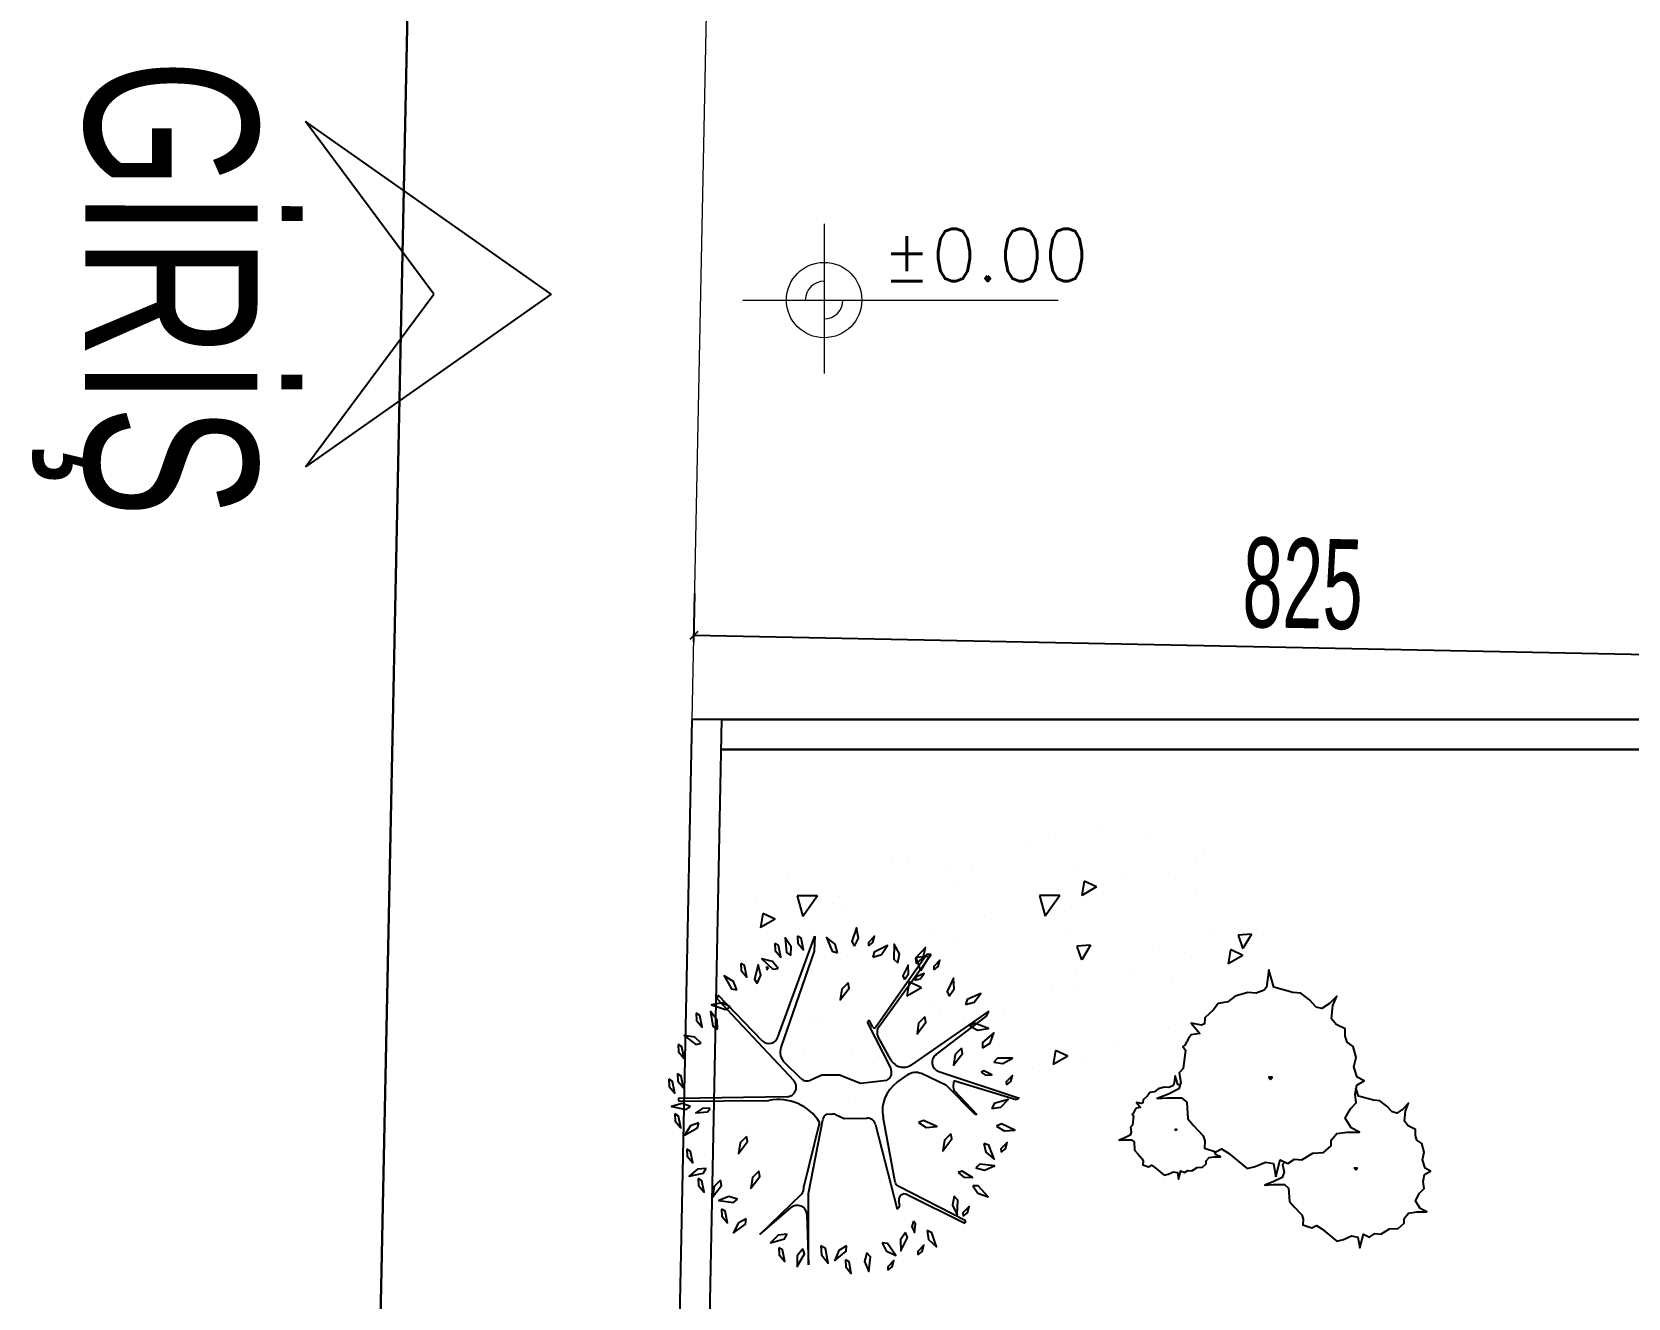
# Model space of a CAD drawing. Header units: inches. Extents: x -7543 to -822, y 102837 to 190349.
# Drawn here: x -837.403 to -837.3497, y 102837.1257 to 102837.1681 of the extents above; entities that cross this region are included whole.
import ezdxf
from ezdxf.enums import TextEntityAlignment as Align

# ---------------------------------------------------------------- set-up
doc = ezdxf.new("R2010")
doc.units = ezdxf.units.IN
doc.header["$MEASUREMENT"] = 0
doc.layers.get('0').update_dxf_attribs({"lineweight": 25})
for name, color, linetype, lineweight in [('ARSA', 7, 'Continuous', 30), ('BİTKİ', 96, 'Continuous', 25), ('ICOL', 55, 'Continuous', 25), ('SIVA', 150, 'Continuous', 15), ('YAZI', 7, 'Continuous', 25)]:
    doc.layers.add(name, color=color, linetype=linetype, lineweight=lineweight)
doc.layers.add('BALKON', color=7, linetype='Continuous', lineweight=20, true_color=0xffaaa9)
doc.styles.add('İSİM', font='arial.ttf', dxfattribs={"width": 0.7, "height": 50})
doc.styles.add('OLCU', font='tromand.shx', dxfattribs={"width": 0.6, "height": 12})
doc.styles.add('ÖLÇÜ', font='simplex.shx')

msp = doc.modelspace()

# ---------------------------------------------------------------- linework, layer by layer
at = {"color": 0, "linetype": 'ByBlock', "lineweight": -2}
msp.add_line((-837.3807707987677, 102837.1480347924), (-837.3810462691495, 102837.147770376), dxfattribs=at)
for p, q in [((-837.3834437101627, 102837.0240814308), (-837.3809661714229, 102837.1450874989)), ((-837.3824230230462, 102837.0250815791), (-837.3799659618422, 102837.1450874989)), ((-837.3799659618422, 102837.1450874989), (-837.3809661714229, 102837.1450874989))]:
    msp.add_line(p, q)
for points in [[(-837.3614575943913, 102837.1298050333), (-837.3613049943913, 102837.1303673833), (-837.3610570443913, 102837.1302451333), (-837.3608281443912, 102837.1303918333), (-837.3605801943913, 102837.1303673833), (-837.3602178443913, 102837.1305874333), (-837.3598554443913, 102837.1306118833), (-837.3596074943913, 102837.1308319833), (-837.3596074943913, 102837.1310275833), (-837.3594167943913, 102837.1312476333), (-837.3590734943913, 102837.1312965333), (-837.3586538943913, 102837.1312965333), (-837.3589399443913, 102837.1314432833), (-837.3591306943913, 102837.1317611333), (-837.3589590443913, 102837.1320789833), (-837.3587682943913, 102837.1322746333), (-837.3588064443913, 102837.1325680333), (-837.3587492443913, 102837.1328614333), (-837.3585012943913, 102837.1330081333), (-837.3587301443913, 102837.1331304333), (-837.3588445943913, 102837.1334727333), (-837.3587682943913, 102837.1337905833), (-837.3588636943913, 102837.1341573833), (-837.3590734943913, 102837.1343040833), (-837.3591306943913, 102837.1344996833), (-837.3591306943913, 102837.1347441833), (-837.3594358443913, 102837.1348909333), (-837.3595884443913, 102837.1350865333), (-837.3595502943913, 102837.1355266333), (-837.3594167943913, 102837.1358445333), (-837.3596647443912, 102837.1355999833), (-837.3599126943913, 102837.1354288333), (-837.3601033943913, 102837.1354777333), (-837.3603322943914, 102837.1357222833), (-837.3606183443912, 102837.1359423333), (-837.3608853943913, 102837.1359667833), (-837.3615147943913, 102837.1361379333), (-837.3616864443914, 102837.1367247833), (-837.3617627443913, 102837.1361379333), (-837.3618390443913, 102837.1360401333), (-837.3621060443913, 102837.1359423333), (-837.3623921443913, 102837.1359667833), (-837.3628117443913, 102837.1358445333), (-837.3630596943913, 102837.1356488833), (-837.3633838943913, 102837.1355999833), (-837.3635364943913, 102837.1353799333), (-837.3638225943913, 102837.1351109833), (-837.3638416443913, 102837.1349153833), (-837.3639370443913, 102837.1348664833), (-837.3642803443913, 102837.1349398333), (-837.3639942443913, 102837.1345974833), (-837.3642803443913, 102837.1345485833), (-837.3643756943914, 102837.1344263333), (-837.3644901443913, 102837.1342062833), (-837.3645664443914, 102837.1341573833), (-837.3644710443913, 102837.1340351333), (-837.3645473443913, 102837.1334238333), (-837.3646808443913, 102837.1332771333), (-837.3646236443913, 102837.1329592333), (-837.3646999443913, 102837.1327391833), (-837.3650432443912, 102837.1325680333), (-837.3654246943913, 102837.1324213333), (-837.3650813943913, 102837.1324457833), (-837.3646045943913, 102837.1324457833), (-837.3644329443913, 102837.1322990833), (-837.3643947943913, 102837.1317366833), (-837.3642040443913, 102837.1315166333), (-837.3638797943913, 102837.1311742833), (-837.3638225943913, 102837.1310031333), (-837.3638416443913, 102837.1307586333), (-837.3634601943913, 102837.1306363333), (-837.3632694943913, 102837.1307341833), (-837.3630405943914, 102837.1305874333), (-837.3624111943913, 102837.1300739833), (-837.3621441943912, 102837.1301473333), (-837.3618008943913, 102837.1302940333), (-837.3615338443913, 102837.1302451333)], [(-837.3616292443912, 102837.1330570333), (-837.3615719943913, 102837.1331304333), (-837.3616864443914, 102837.1331304333)], [(-837.3647904443912, 102837.1313470833), (-837.3647618443913, 102837.1313837833), (-837.3648190443913, 102837.1313837833)], [(-837.3587836943913, 102837.1300330833), (-837.3587379443914, 102837.1300917333), (-837.3588294943913, 102837.1300917333)]]:
    msp.add_lwpolyline(points, close=True)
for points in [[(-837.3646588443913, 102837.1328673333), (-837.3647332443913, 102837.1328875333), (-837.3648190443913, 102837.1331809833), (-837.3648571943913, 102837.1328875333), (-837.3648953443912, 102837.1328386333), (-837.3650288443913, 102837.1327897333), (-837.3651718943913, 102837.1328019833), (-837.3653816943913, 102837.1327408333), (-837.3655056943912, 102837.1326430333), (-837.3656677943914, 102837.1326185833), (-837.3657440943913, 102837.1325085333), (-837.3658871443913, 102837.1323740833), (-837.3658966943913, 102837.1322762333), (-837.3659443443913, 102837.1322517833), (-837.3661159943913, 102837.1322884833), (-837.3659729443913, 102837.1321173333), (-837.3661159943913, 102837.1320928833), (-837.3661636943913, 102837.1320317333), (-837.3662208943913, 102837.1319217333), (-837.3662590443913, 102837.1318972833), (-837.3662113943913, 102837.1318361333), (-837.3662494943912, 102837.1315304833), (-837.3663162443913, 102837.1314571333), (-837.3662876443913, 102837.1312981833), (-837.3663257943913, 102837.1311881833), (-837.3664974443913, 102837.1311025833), (-837.3666881943913, 102837.1310292333), (-837.3665165443913, 102837.1310414833), (-837.3662781443913, 102837.1310414833), (-837.3661922943913, 102837.1309681333), (-837.3661732443913, 102837.1306868833), (-837.3660778443913, 102837.1305768833), (-837.3659157443913, 102837.1304057333), (-837.3658871443913, 102837.1303201333), (-837.3658966943913, 102837.1301978833), (-837.3657059443913, 102837.1301367833), (-837.3656105943912, 102837.1301856833), (-837.3654961443913, 102837.1301123333), (-837.3651814443913, 102837.1298555833), (-837.3650479443913, 102837.1298922333), (-837.3648762943913, 102837.1299655833), (-837.3647427443913, 102837.1299411333), (-837.3647046443913, 102837.1297210833), (-837.3646283443913, 102837.1300022833), (-837.3645043443913, 102837.1299411333), (-837.3643899443913, 102837.1300144833), (-837.3642659443913, 102837.1300022833), (-837.3640847443913, 102837.1301123333), (-837.3639035943913, 102837.1301245333), (-837.3637795943913, 102837.1302345833), (-837.3637795943913, 102837.1303323833), (-837.3636842443913, 102837.1304423833), (-837.3635125943913, 102837.1304668333), (-837.3633027943913, 102837.1304668333), (-837.3634457943913, 102837.1305401833), (-837.3635184943913, 102837.1306613833)], [(-837.3611367943913, 102837.1303060833), (-837.3612250443913, 102837.1302091333), (-837.3611792443912, 102837.1299548333), (-837.3612402943913, 102837.1297787833), (-837.3615149443913, 102837.1296418333), (-837.3618200943913, 102837.1295244833), (-837.3615454443913, 102837.1295440333), (-837.3611639943913, 102837.1295440333), (-837.3610266943913, 102837.1294266833), (-837.3609961443913, 102837.1289767833), (-837.3608435943913, 102837.1288007333), (-837.3605841943913, 102837.1285268833), (-837.3605383943913, 102837.1283899333), (-837.3605536443913, 102837.1281943333), (-837.3602484943913, 102837.1280965333), (-837.3600958943913, 102837.1281747833), (-837.3599128443913, 102837.1280573833), (-837.3594092943913, 102837.1276466333), (-837.3591956943912, 102837.1277052833), (-837.3589210443913, 102837.1278226833), (-837.3587074443913, 102837.1277835333), (-837.3586463943913, 102837.1274314333), (-837.3585243443913, 102837.1278813333), (-837.3583259943913, 102837.1277835333), (-837.3581428443913, 102837.1279009333), (-837.3579444943913, 102837.1278813333), (-837.3576545943913, 102837.1280573833), (-837.3573646943913, 102837.1280769833), (-837.3571663443913, 102837.1282530333), (-837.3571663443913, 102837.1284094833), (-837.3570137443912, 102837.1285855333), (-837.3567390943913, 102837.1286246833), (-837.3564034443913, 102837.1286246833), (-837.3566322943913, 102837.1287420333), (-837.3567848943912, 102837.1289963333), (-837.3566475443913, 102837.1292506333), (-837.3564949943913, 102837.1294071333), (-837.3565254943912, 102837.1296418333), (-837.3564797443913, 102837.1298765833), (-837.3562813443913, 102837.1299939333), (-837.3564644943913, 102837.1300917333), (-837.3565559943913, 102837.1303655833), (-837.3564949943913, 102837.1306198833), (-837.3565712943913, 102837.1309133333), (-837.3567390943913, 102837.1310306833), (-837.3567848943912, 102837.1311871833), (-837.3567848943912, 102837.1313827833), (-837.3570290443913, 102837.1315001333), (-837.3571510943913, 102837.1316566333), (-837.3571205943913, 102837.1320087333), (-837.3570137443912, 102837.1322630333), (-837.3572120943913, 102837.1320674333), (-837.3574104943913, 102837.1319304833), (-837.3575630443913, 102837.1319696333), (-837.3577461443913, 102837.1321652333), (-837.3579750443913, 102837.1323412833), (-837.3581886443912, 102837.1323608333), (-837.3586921443913, 102837.1324977833), (-837.3587737443913, 102837.1327767333)]]:
    msp.add_lwpolyline(points)
at = {"layer": 'ARSA', "color": 40}
for p, q in [((-837.3934416147958, 102837.0242861329), (-837.3870288099231, 102837.3374954848)), ((-837.3456213222225, 102837.1450874989), (-837.3799659618422, 102837.1450874989)), ((-837.347742642566, 102837.1440874989), (-837.3799864363422, 102837.1440874989))]:
    msp.add_line(p, q, dxfattribs=at)
at = {"layer": 'BALKON'}
for p, q in [((-837.3765518539177, 102837.16166329), (-837.3765518539177, 102837.1566614818)), ((-837.379264504287, 102837.1591163253), (-837.3687321519105, 102837.1591163253))]:
    msp.add_line(p, q, dxfattribs=at)
msp.add_circle((-837.3765518539177, 102837.1591163253), 0.00126, dxfattribs=at)
for radius, start, end in [(0.0006300000000017464, 90, 180), (0.0006299999999959255, 270, 0)]:
    msp.add_arc((-837.3765518539177, 102837.1591163253), radius, start, end, dxfattribs=at)
at = {"layer": 'BİTKİ'}
for p, q in [((-837.3673805947094, 102837.1415728253), (-837.3673805947094, 102837.1415728253)), ((-837.3688195679139, 102837.141148379), (-837.3688195679139, 102837.141148379)), ((-837.3658112005629, 102837.1412536671), (-837.3658112005629, 102837.1412536671)), ((-837.3697925559519, 102837.1407989315), (-837.3697925559519, 102837.1407989315)), ((-837.3640925585933, 102837.1405040707), (-837.3640925585933, 102837.1405040707)), ((-837.3638640726401, 102837.1407166911), (-837.3638640726401, 102837.1407166911)), ((-837.374268975423, 102837.1404366167), (-837.374268975423, 102837.1404366167)), ((-837.3737739113408, 102837.1403441958), (-837.3737739113408, 102837.1403441958)), ((-837.3724873190281, 102837.1400856729), (-837.3724873190281, 102837.1400856729)), ((-837.3715847999509, 102837.1401518016), (-837.3715847999509, 102837.1401518016)), ((-837.3680739139821, 102837.1400493351), (-837.3680739139821, 102837.1400493351)), ((-837.3777552667298, 102837.1398894601), (-837.3777552667298, 102837.1398894601)), ((-837.3720552693711, 102837.1395945994), (-837.3720552693711, 102837.1395945994)), ((-837.3678609419362, 102837.1396807101), (-837.367940775576, 102837.1392093718)), ((-837.3674522917477, 102837.1394929312), (-837.3679397484348, 102837.1392122316)), ((-837.3674522911115, 102837.1394929321), (-837.3678599145244, 102837.1396835709)), ((-837.3666120086118, 102837.1399060908), (-837.3666120086118, 102837.1399060908)), ((-837.3647998518837, 102837.1397875773), (-837.3647998518837, 102837.1397875773)), ((-837.3641433725943, 102837.1394248919), (-837.3641433725943, 102837.1394248919)), ((-837.3788512665592, 102837.1390849089), (-837.3788512665592, 102837.1390849089)), ((-837.3774543624198, 102837.1391917439), (-837.3772618772418, 102837.1385009841)), ((-837.3767781823715, 102837.1391953188), (-837.3774531809039, 102837.1391939113)), ((-837.3767781825013, 102837.1391953178), (-837.3772606953164, 102837.1385031506)), ((-837.3762481085704, 102837.1389251462), (-837.3762481085704, 102837.1389251462)), ((-837.37603662476, 102837.1391398637), (-837.37603662476, 102837.1391398637)), ((-837.3693543803572, 102837.1392086295), (-837.3691618951792, 102837.1385178697)), ((-837.3686781999822, 102837.1392122095), (-837.3693531985147, 102837.1392108019)), ((-837.3686782001121, 102837.1392122084), (-837.3691607129272, 102837.1385200412)), ((-837.3786019038824, 102837.1385999897), (-837.3786817375221, 102837.1381286515)), ((-837.3781932529487, 102837.1384122024), (-837.3786807096359, 102837.1381315029)), ((-837.3781932523156, 102837.1384122033), (-837.3786008757286, 102837.1386028421)), ((-837.3757890051926, 102837.1387307778), (-837.3757890051926, 102837.1387307778)), ((-837.371194299748, 102837.1385543829), (-837.371194299748, 102837.1385543829)), ((-837.3685218754143, 102837.1386678092), (-837.3685218754143, 102837.1386678092)), ((-837.3730106710383, 102837.1380185803), (-837.3730106710383, 102837.1380185803)), ((-837.368347577836, 102837.1380038682), (-837.368347577836, 102837.1380038682)), ((-837.363537332937, 102837.1380238569), (-837.363537332937, 102837.1380238569)), ((-837.3627151292678, 102837.1378776218), (-837.3625564440198, 102837.137426676)), ((-837.3622651736733, 102837.1379113772), (-837.362714112669, 102837.1378804939)), ((-837.3622651730653, 102837.1379113762), (-837.362555426456, 102837.1374295471)), ((-837.362112296943, 102837.1380772503), (-837.362112296943, 102837.1380772503)), ((-837.3721896265286, 102837.137605103), (-837.3721896265286, 102837.137605103)), ((-837.3681023974677, 102837.1375070265), (-837.3679437122197, 102837.1370560807)), ((-837.3676524416222, 102837.1375407776), (-837.368101380618, 102837.1375098943)), ((-837.3676524410142, 102837.1375407766), (-837.367942694405, 102837.1370589476)), ((-837.3653537042271, 102837.1374880543), (-837.3653537042271, 102837.1374880543)), ((-837.3645021593843, 102837.1373070074), (-837.3645021593843, 102837.1373070074)), ((-837.3629694628154, 102837.1373930406), (-837.3630492964551, 102837.1369217023)), ((-837.3625608101553, 102837.1372052665), (-837.3629684335683, 102837.1373959053)), ((-837.37842697752, 102837.1367995785), (-837.3784958976037, 102837.1367948373)), ((-837.3784269769121, 102837.1367995775), (-837.37848222348, 102837.1367078666)), ((-837.3757586070101, 102837.13720798), (-837.3757586070101, 102837.13720798)), ((-837.3734896656675, 102837.1371364312), (-837.3733309804195, 102837.1366854853)), ((-837.3730397095711, 102837.137170178), (-837.3734886485669, 102837.1371392947)), ((-837.3730397089632, 102837.137170177), (-837.3733299623539, 102837.136688348)), ((-837.3625608107922, 102837.1372052655), (-837.3630482674794, 102837.136924566)), ((-837.3759504160709, 102837.1364445763), (-837.3759504160709, 102837.1364445763)), ((-837.3737104247615, 102837.1363123202), (-837.3737902584012, 102837.135840982)), ((-837.3733017713595, 102837.1361245377), (-837.3737093947725, 102837.1363151765)), ((-837.3725517830776, 102837.1365828444), (-837.3725517830776, 102837.1365828444)), ((-837.3681016401989, 102837.136677454), (-837.3681016401989, 102837.136677454)), ((-837.3663165021846, 102837.1366562265), (-837.3663165021846, 102837.1366562265)), ((-837.3649400916164, 102837.1364912702), (-837.3649400916164, 102837.1364912702)), ((-837.3733017719933, 102837.1361245368), (-837.3737892286804, 102837.1358438372)), ((-837.3689214470053, 102837.1360365346), (-837.3689214470053, 102837.1360365346)), ((-837.3682241829149, 102837.1361872393), (-837.3682241829149, 102837.1361872393)), ((-837.3767559883192, 102837.1351618206), (-837.3767559883192, 102837.1351618206)), ((-837.3729028023943, 102837.1355817989), (-837.3729028023943, 102837.1355817989)), ((-837.3726839313351, 102837.1353257461), (-837.3726839313351, 102837.1353257461)), ((-837.3705207074262, 102837.1352352028), (-837.3705207074262, 102837.1352352028)), ((-837.3768841577833, 102837.1351270633), (-837.3768841577833, 102837.1351270633)), ((-837.3745003026254, 102837.1347899435), (-837.3745003026254, 102837.1347899435)), ((-837.3718919340291, 102837.1351245332), (-837.3718919340291, 102837.1351245332)), ((-837.3650269645241, 102837.1347952201), (-837.3650269645241, 102837.1347952201)), ((-837.3642044668848, 102837.1348264376), (-837.3642044668848, 102837.1348264376)), ((-837.3668433358143, 102837.1342594176), (-837.3668433358143, 102837.1342594176)), ((-837.3772482385972, 102837.1339793432), (-837.3772482385972, 102837.1339793432)), ((-837.3756527235714, 102837.1339640065), (-837.3756527235714, 102837.1339640065)), ((-837.3747249126678, 102837.133814179), (-837.3747249126678, 102837.133814179)), ((-837.3688189456407, 102837.1340246508), (-837.3688987792804, 102837.1335533125)), ((-837.3684102910379, 102837.1338368711), (-837.368897747725, 102837.1335561716)), ((-837.3684102904033, 102837.1338368721), (-837.3688179138163, 102837.1340275109)), ((-837.3679264904154, 102837.1337066695), (-837.3679264904154, 102837.1337066695)), ((-837.369591271786, 102837.1334488172), (-837.369591271786, 102837.1334488172)), ((-837.3755033502266, 102837.1323335868), (-837.3755033502266, 102837.1323335868))]:
    msp.add_line(p, q, dxfattribs=at)
at = {"layer": 'BİTKİ', "color": 11}
for p, q in [((-837.3780951905037, 102837.1344692723), (-837.3768612291942, 102837.137847616)), ((-837.3768612291942, 102837.137847616), (-837.3768803505864, 102837.1373506523)), ((-837.3768803505864, 102837.1373506523), (-837.3779939060465, 102837.134119578)), ((-837.373113431685, 102837.1372359682), (-837.3748263765614, 102837.134799943)), ((-837.3747289008269, 102837.13481227), (-837.3729795819401, 102837.1372359682)), ((-837.3729795819401, 102837.1372359682), (-837.373113431685, 102837.1372359682)), ((-837.3800901223336, 102837.1358761231), (-837.3801346639058, 102837.1357648123)), ((-837.3801346639058, 102837.1357648123), (-837.377570076778, 102837.1330178993)), ((-837.3786202280083, 102837.1343498002), (-837.3800901223336, 102837.1358761231)), ((-837.3710510838837, 102837.1353346352), (-837.3736361618139, 102837.1335454737)), ((-837.3728082334881, 102837.1338904801), (-837.3711212711293, 102837.1351756512)), ((-837.3711212711293, 102837.1351756512), (-837.3710510838837, 102837.1353346352)), ((-837.3750506126113, 102837.1350364581), (-837.3751174255822, 102837.1349696718)), ((-837.3751174255822, 102837.1349696718), (-837.3743267760437, 102837.1334275406)), ((-837.3749243681352, 102837.134807012), (-837.3750506126113, 102837.1350364581)), ((-837.3743225295029, 102837.1337131857), (-837.3747438249238, 102837.1344788793)), ((-837.377332165717, 102837.1330908108), (-837.3778752798877, 102837.1336216663)), ((-837.3766317724885, 102837.1332029163), (-837.3769970663417, 102837.1330333814)), ((-837.3760390084022, 102837.1332029163), (-837.3766317724885, 102837.1332029163)), ((-837.3753315159631, 102837.1329162064), (-837.3760390084022, 102837.1332029163)), ((-837.3744511611171, 102837.1330262082), (-837.3753315159631, 102837.1329162064)), ((-837.374428513943, 102837.1330411161), (-837.3744511611171, 102837.1330262082)), ((-837.3741199785356, 102837.1329510582), (-837.3737725880902, 102837.133199846)), ((-837.3724633034224, 102837.1328588647), (-837.3733025308494, 102837.1332499138)), ((-837.3727228255226, 102837.1333259414), (-837.3700344341837, 102837.1324286875)), ((-837.3715072328854, 102837.1318840512), (-837.3724633034224, 102837.1328588647)), ((-837.3722147253245, 102837.1330117765), (-837.3722396427925, 102837.1328374217)), ((-837.3701300411444, 102837.1323713454), (-837.3722147253245, 102837.1330117765)), ((-837.3721886882444, 102837.1326753361), (-837.371449868709, 102837.1318840512)), ((-837.3777928810425, 102837.1324770643), (-837.3814360474623, 102837.1324223355)), ((-837.3814360474623, 102837.1324223355), (-837.3814137772888, 102837.1323332865)), ((-837.3814137772888, 102837.1323332865), (-837.3783974048828, 102837.1323507167)), ((-837.3700344341837, 102837.1324286875), (-837.3701300411444, 102837.1323713454)), ((-837.3767032540662, 102837.131620525), (-837.3772280834985, 102837.1294836589)), ((-837.3770715649728, 102837.1292463203), (-837.3765942158567, 102837.1317044331)), ((-837.3763229285584, 102837.1318864387), (-837.3764678783737, 102837.1318926261)), ((-837.3761701839991, 102837.1318813472), (-837.3758860372651, 102837.1317502531)), ((-837.3758860372651, 102837.1317502531), (-837.3751261471151, 102837.1317645851)), ((-837.3748304524041, 102837.1315388705), (-837.3741152359202, 102837.1287139906)), ((-837.3741757881428, 102837.1296247665), (-837.374582816308, 102837.1317994182)), ((-837.371449868709, 102837.1318840512), (-837.3715072328854, 102837.1318840512)), ((-837.3718131751596, 102837.1283288491), (-837.3740721054514, 102837.1294858678)), ((-837.3773218042179, 102837.1292094157), (-837.3786968856294, 102837.1278701131)), ((-837.3786968856294, 102837.1278701131), (-837.3776559424218, 102837.1287693442)), ((-837.3770715649728, 102837.1268570715), (-837.3770715649728, 102837.1292463203)), ((-837.3741152359202, 102837.1287139906), (-837.3740261527757, 102837.1288253014)), ((-837.3740261527757, 102837.1288253014), (-837.3740577557567, 102837.1289941484)), ((-837.3737770460316, 102837.1292066069), (-837.3718514179438, 102837.1282523931)), ((-837.3771262276788, 102837.1285372888), (-837.3770715649728, 102837.1268570715)), ((-837.3718514179438, 102837.1282523931), (-837.3718131751596, 102837.1283288491))]:
    msp.add_line(p, q, dxfattribs=at)
at = {"layer": 'BİTKİ', "color": 3}
for points in [[(-837.3774403974827, 102837.1378495249), (-837.377431148092, 102837.1376107423), (-837.3772470611136, 102837.1373867578), (-837.3773178969225, 102837.1377745935)], [(-837.3755405725492, 102837.1375075635), (-837.3754069473953, 102837.1377747099), (-837.3754737597397, 102837.1381309055), (-837.3756296556752, 102837.1376633988)], [(-837.3750641010481, 102837.1375250625), (-837.3749233236003, 102837.1376359766), (-837.3748686266658, 102837.1378464294), (-837.3750726670035, 102837.1376324216)], [(-837.3781976068433, 102837.1376046404), (-837.3781883574527, 102837.1373658578), (-837.3780042704743, 102837.1371418733), (-837.3780751062831, 102837.137529709)], [(-837.3776620888448, 102837.1371966263), (-837.3776486744387, 102837.1374950269), (-837.3778545883539, 102837.1377932528), (-837.377806854272, 102837.1373027556)], [(-837.3761098512955, 102837.1372881864), (-837.3761857682418, 102837.1375770801), (-837.3764710420821, 102837.137800593), (-837.3762796253411, 102837.1373464722)], [(-837.3749197201693, 102837.1371394778), (-837.3746377488343, 102837.1372380429), (-837.374437538349, 102837.1375401272), (-837.3748750674331, 102837.1373133358)], [(-837.3740852921087, 102837.136959856), (-837.3740371420719, 102837.1372546516), (-837.3742068417952, 102837.1375748722), (-837.374216681465, 102837.137082156)], [(-837.3734760014186, 102837.1369287203), (-837.3732452705199, 102837.1371184205), (-837.3731614288322, 102837.1374709964), (-837.3734939989615, 102837.1371073164)], [(-837.3793334208843, 102837.1369367741), (-837.3793241714936, 102837.1366979915), (-837.3791400845153, 102837.136474007), (-837.3792109203241, 102837.1368618428)], [(-837.3787847486017, 102837.1362647584), (-837.378669321056, 102837.1365402569), (-837.378759846514, 102837.1368911762), (-837.3788840717298, 102837.1364142756)], [(-837.3780929221801, 102837.1367646689), (-837.3782797793799, 102837.1369977081), (-837.3786313008987, 102837.137085866), (-837.3782717254405, 102837.1367488622)], [(-837.3738627979759, 102837.1363927975), (-837.3737299280288, 102837.1365914133), (-837.3737472027217, 102837.1368808242), (-837.3739178594794, 102837.1365254222)], [(-837.3728815565571, 102837.1367236228), (-837.3727407791093, 102837.136834537), (-837.3726860821748, 102837.1370449897), (-837.3728901225123, 102837.136830982)], [(-837.3794737208644, 102837.1360496726), (-837.3795828366788, 102837.1363277313), (-837.3798922477781, 102837.1365164214), (-837.3796491373352, 102837.1360877451)], [(-837.3757491366534, 102837.1362829462), (-837.375961367388, 102837.1360727534), (-837.376012298341, 102837.1357139426), (-837.3757147265745, 102837.1361067747)], [(-837.3735154128708, 102837.1363805657), (-837.3733416934122, 102837.1364246315), (-837.3732061264362, 102837.1365946424), (-837.3734795713574, 102837.1364821273)], [(-837.3723693092958, 102837.1358364487), (-837.3722054178547, 102837.1360861736), (-837.3722302008371, 102837.1364477327), (-837.3724395955493, 102837.1360016162)], [(-837.3718253585572, 102837.1355601841), (-837.3715374173823, 102837.1356396371), (-837.3713174186521, 102837.1359276297), (-837.3717691585787, 102837.1357306599)], [(-837.3808255683591, 102837.1352671086), (-837.3808163189685, 102837.135028326), (-837.3806322319901, 102837.1348043415), (-837.3807030677989, 102837.1351921773)], [(-837.3801202967978, 102837.1347417421), (-837.3801269037936, 102837.1350403711), (-837.3803523346404, 102837.1353241317), (-837.3802718470855, 102837.1348379344)], [(-837.3796916137912, 102837.1354798241), (-837.379957101937, 102837.1356167144), (-837.3803140898701, 102837.135554274), (-837.379848529558, 102837.1353926582)], [(-837.3731827693443, 102837.1351494103), (-837.3733950000789, 102837.1349392174), (-837.3734459310318, 102837.1345804066), (-837.3731483592653, 102837.1349732387)], [(-837.3716834681609, 102837.1348525035), (-837.371421544406, 102837.1347089108), (-837.3710630850212, 102837.1347622593), (-837.3715243880081, 102837.1349356537)], [(-837.3814268813194, 102837.1342207848), (-837.3814176319288, 102837.1339820022), (-837.3812335449504, 102837.1337580177), (-837.3813043807592, 102837.1341458534)], [(-837.3806622209737, 102837.1342650211), (-837.3808749998929, 102837.134474659), (-837.3812344081864, 102837.1345211872), (-837.3808379573867, 102837.1342284538)], [(-837.3719592685477, 102837.134105364), (-837.3721714992822, 102837.1338951712), (-837.3722224302352, 102837.1335363603), (-837.3719248584687, 102837.1339291925)], [(-837.3712586118743, 102837.1341122121), (-837.3710073173479, 102837.1342736864), (-837.3708828983865, 102837.1346140673), (-837.3712556418932, 102837.1342916881)], [(-837.3708740551117, 102837.1336385871), (-837.3705786913056, 102837.1335940548), (-837.3702605753118, 102837.1337676676), (-837.3707533750983, 102837.1337714659)], [(-837.3817386736553, 102837.1330631499), (-837.3817294242646, 102837.1328243673), (-837.3815453372863, 102837.1326003828), (-837.381616173095, 102837.1329882185)], [(-837.3814491525659, 102837.1332412475), (-837.3814399031752, 102837.1330024649), (-837.3812558161969, 102837.1327784804), (-837.3813266520057, 102837.1331663162)], [(-837.3713077847808, 102837.1333010885), (-837.3711587965048, 102837.1332014755), (-837.370941741775, 102837.1332144891), (-837.3712083271812, 102837.133342411)], [(-837.3704540330046, 102837.1328722605), (-837.3703132555569, 102837.1329831747), (-837.3702585586225, 102837.1331936274), (-837.37046259896, 102837.1329796197)], [(-837.3810220867065, 102837.1321512543), (-837.3813017373225, 102837.1322562231), (-837.381648997851, 102837.1321525442), (-837.3811677566395, 102837.13204637)], [(-837.3803645656272, 102837.1320842401), (-837.3806030069261, 102837.132100001), (-837.3808450067701, 102837.1319403352), (-837.3804518912722, 102837.1319702431)], [(-837.3709452495187, 102837.1320852822), (-837.3706500030137, 102837.1321305856), (-837.3703978952774, 102837.1323909333), (-837.3708695368398, 102837.1322480337)], [(-837.3815382356919, 102837.131905515), (-837.3815289863012, 102837.1316667324), (-837.3813448993228, 102837.1314427479), (-837.3814157351317, 102837.1318305836)], [(-837.3807444056126, 102837.1316080253), (-837.3810237811542, 102837.1315023266), (-837.3812162504182, 102837.1311952521), (-837.3807846258513, 102837.1314330888)], [(-837.3733984902483, 102837.1316136256), (-837.3731467748963, 102837.131452808), (-837.3727855467844, 102837.1314820218), (-837.3732341968708, 102837.1316859315)], [(-837.37078658009, 102837.1314961909), (-837.370534864738, 102837.1313353733), (-837.370173636626, 102837.1313645871), (-837.3706222867124, 102837.1315684968)], [(-837.3791510658339, 102837.1311522048), (-837.3793632965684, 102837.130942012), (-837.3794142275214, 102837.1305832012), (-837.379116655755, 102837.1309760333)], [(-837.3723173666253, 102837.1312416945), (-837.3725295973599, 102837.1310315017), (-837.3725805283129, 102837.1306726909), (-837.3722829565464, 102837.131065523)], [(-837.3712175460562, 102837.130917215), (-837.3711489949892, 102837.1306264855), (-837.3708694931835, 102837.1303957954), (-837.371049307994, 102837.1308546338)], [(-837.3706321997216, 102837.1306237775), (-837.3704914222737, 102837.1307346917), (-837.3704367253393, 102837.1309451445), (-837.3706407656769, 102837.1307311367)], [(-837.38113736023, 102837.1307256177), (-837.3811281108394, 102837.1304868352), (-837.380944023861, 102837.1302628507), (-837.3810148596698, 102837.1306506864)], [(-837.3804910940084, 102837.1300738617), (-837.380789262189, 102837.1300560113), (-837.3810643304525, 102837.1298200523), (-837.3805815098065, 102837.1299187958)], [(-837.3787332851308, 102837.1299888393), (-837.3789455158652, 102837.1297786465), (-837.3789964468183, 102837.1294198357), (-837.3786988750518, 102837.1298126678)], [(-837.3720706144745, 102837.1299441321), (-837.3718869754076, 102837.129791229), (-837.3715973442349, 102837.1297781574), (-837.3719329607692, 102837.1299850289)], [(-837.3714834054273, 102837.1301061336), (-837.3711952577464, 102837.1300274328), (-837.370859052953, 102837.1301627308), (-837.3713480414606, 102837.1302240194)], [(-837.3807587555497, 102837.1297460804), (-837.3807495061591, 102837.1295072979), (-837.3805654191807, 102837.1292833134), (-837.3806362549894, 102837.1296711491)], [(-837.3800164685529, 102837.1296905404), (-837.3802286992873, 102837.1294803476), (-837.3802796302404, 102837.1291215367), (-837.3799820584738, 102837.1295143689)], [(-837.371578058718, 102837.1295034353), (-837.3714135156913, 102837.1292541393), (-837.3710716350832, 102837.1291339027), (-837.371398559794, 102837.1295026658)], [(-837.3794469811608, 102837.1290547587), (-837.3797330358437, 102837.1291407565), (-837.3800725702545, 102837.1290140459), (-837.3795852971258, 102837.1289403509)], [(-837.3722072564166, 102837.1291498041), (-837.3722628822495, 102837.1288563273), (-837.3721013747712, 102837.1285318977), (-837.372079017378, 102837.1290242048)], [(-837.3719016389166, 102837.1284866053), (-837.3717608614687, 102837.1285975195), (-837.3717061645343, 102837.1288079722), (-837.3719102048718, 102837.1285939645)], [(-837.3799792754075, 102837.1287220189), (-837.3799700260168, 102837.1284832364), (-837.3797859390386, 102837.1282592519), (-837.3798567748473, 102837.1286470876)], [(-837.3791610563409, 102837.1283920433), (-837.379426186099, 102837.1282544602), (-837.3795815002957, 102837.1279270206), (-837.3791805842911, 102837.1282136081)], [(-837.3735666472397, 102837.1283130944), (-837.3736153448691, 102837.128140616), (-837.3735358946032, 102837.1279382061), (-837.3734966131075, 102837.128231274)], [(-837.3777927052591, 102837.1278857254), (-837.3780890076695, 102837.1278479393), (-837.3783476499432, 102837.1275940824), (-837.3778725293275, 102837.1277249504)], [(-837.3738302725834, 102837.1279377454), (-837.3740004571043, 102837.127692266), (-837.3739848700637, 102837.1273301939), (-837.3737642062633, 102837.1277708452)], [(-837.3731116371506, 102837.1280048858), (-837.3730627174333, 102837.1277102169), (-837.3727992985923, 102837.1274613199), (-837.3729479696747, 102837.1279311741)], [(-837.3780639816894, 102837.1274308106), (-837.3780547322988, 102837.1271920281), (-837.3778706453204, 102837.1269680435), (-837.3779414811291, 102837.1273558793)], [(-837.3772619492995, 102837.1273966008), (-837.3774481972913, 102837.1271630744), (-837.3774569021857, 102837.1268007715), (-837.3772072128421, 102837.1272256494)], [(-837.3766594996101, 102837.1274928242), (-837.3766453059908, 102837.1271944596), (-837.3764127370189, 102837.1269165192), (-837.3765055538244, 102837.1274005141)], [(-837.3758059603168, 102837.1274906149), (-837.3760612770761, 102837.1273355786), (-837.376194305614, 102837.1269984694), (-837.375813490182, 102837.1273112723)], [(-837.3751221457447, 102837.1272596553), (-837.3751973080005, 102837.1269705644), (-837.375057898437, 102837.1266360436), (-837.3750026093103, 102837.1271257467)], [(-837.3746109181545, 102837.1275925981), (-837.3744765958161, 102837.1273258015), (-837.3741510849429, 102837.1271664846), (-837.3744327357894, 102837.127570884)], [(-837.3734160571729, 102837.127195397), (-837.373275279725, 102837.1273063112), (-837.3732205827906, 102837.1275167639), (-837.3734246231281, 102837.1273027562)], [(-837.3758368956354, 102837.1270300911), (-837.3758276462447, 102837.1267913086), (-837.3756435592663, 102837.1265673241), (-837.3757143950752, 102837.1269551598)], [(-837.3744182460599, 102837.1266833664), (-837.3742774686121, 102837.1267942806), (-837.3742227716778, 102837.1270047334), (-837.3744268120151, 102837.1267907256)]]:
    msp.add_lwpolyline(points, close=True, dxfattribs=at)
at = {"layer": 'BİTKİ', "color": 11}
for centre, radius, start, end in [((-837.3748730817154, 102837.1348352305), 5.853700617528331e-05, 208.8202085162789, 322.9275588984089), ((-837.3744630932097, 102837.1346333419), 0.0003204199886293979, 142.3062366668817, 208.8202085162789), ((-837.3783962576064, 102837.1345789426), 0.0003204199886293979, 225.6539639248233, 339.9847411052982), ((-837.3775400709158, 102837.133964616), 0.0004795618261410813, 161.1475310802957, 225.6539639248233), ((-837.3739023677832, 102837.1339443645), 0.0004795618261410813, 208.8202085162789, 303.7177750605911), ((-837.3726216696457, 102837.133629975), 0.0003204199886293979, 125.6087987072913, 251.5970571802098), ((-837.3771230246022, 102837.1333047814), 0.0002992046852925349, 225.6539639248233, 294.8962786197384), ((-837.3745930267062, 102837.1332910341), 0.0002992046852925349, 303.3555919431047, 27.14418039729358), ((-837.3734933642586, 102837.1328099568), 0.0004795618261410813, 66.55098490488656, 125.6087987072913), ((-837.3778025041225, 102837.1327973398), 0.0003204199886293979, 271.7210062109144, 43.49924745479489), ((-837.3734474115217, 102837.1320119312), 0.001155121550695049, 125.6087987072913, 190.6013529013418), ((-837.3720449000273, 102837.1328095906), 0.0001967214230402861, 171.866792422806, 223.0361699859783), ((-837.3780717894814, 102837.1307757578), 0.001608266364625631, 31.68613078826997, 101.6810608472912), ((-837.3763975453212, 102837.1317089073), 0.0001967214230402861, 110.9483457108549, 181.3032486034932), ((-837.3762525955059, 102837.13170272), 0.0001967214230402861, 65.2332680982228, 110.9483457108549), ((-837.3751205049323, 102837.1314654336), 0.0002992046852925349, 14.20785300677835, 91.08050590284707), ((-837.3775453694661, 102837.1294389534), 0.0003204199886293979, 314.2448171748968, 8.020166911664605), ((-837.3739824245567, 102837.1296609582), 0.0001967214230402861, 190.6013529013418, 242.8785837380379), ((-837.377446478235, 102837.12852687), 0.0003204199886293979, 1.863353006921923, 130.8224832032866), ((-837.3738643921706, 102837.1290303401), 0.0001967214230402861, 63.64002925719436, 190.6013529013418)]:
    msp.add_arc(centre, radius, start, end, dxfattribs=at)
at = {"layer": 'ICOL', "color": 53}
msp.add_line((-837.3808797748276, 102837.1493072159), (-837.3809128327026, 102837.1476926282), dxfattribs=at)
at = {"layer": 'ICOL'}
msp.add_line((-837.3396671773473, 102837.147058188), (-837.3809085339585, 102837.1479025842), dxfattribs=at)
at = {"layer": 'SIVA'}
msp.add_line((-837.3809661714229, 102837.1450874989), (-837.3804543089229, 102837.1700874989), dxfattribs=at)
at = {"layer": 'YAZI'}
for p, q in [((-837.3856796748594, 102837.1593122604), (-837.3938885587239, 102837.1650875459)), ((-837.3895930642096, 102837.1593122604), (-837.3938885587239, 102837.1650875459)), ((-837.3856796748594, 102837.1593122604), (-837.3938885587239, 102837.153536975)), ((-837.3938885587239, 102837.153536975), (-837.3895930642096, 102837.1593122604))]:
    msp.add_line(p, q, dxfattribs=at)
msp.add_solid([(-837.3895930642096, 102837.1593122604), (-837.3856796748594, 102837.1593122604), (-837.3938885587239, 102837.153536975), (-837.3895930642096, 102837.1593122604)], dxfattribs=at)

# ---------------------------------------------------------------- texts
at = {"layer": 'BALKON', "style": 'ÖLÇÜ'}
msp.add_attdef('%%P0.00', text='%%p0.00', height=0.00175, dxfattribs=at).set_placement((-837.3711605776807, 102837.1597484882), align=Align.CENTER)
at = {"layer": 'ICOL', "style": 'OLCU', "width": 0.6}
msp.add_text('825', height=0.003, rotation=358.8270615355185, dxfattribs=at).set_placement((-837.362588146101, 102837.1481876217))
at = {"layer": 'YAZI', "style": 'İSİM', "width": 0.7}
msp.add_text('GİRİŞ', height=0.00576, rotation=269.9399323048244, dxfattribs=at).set_placement((-837.4012432827682, 102837.1671792461))

doc.saveas('drawing.dxf')
